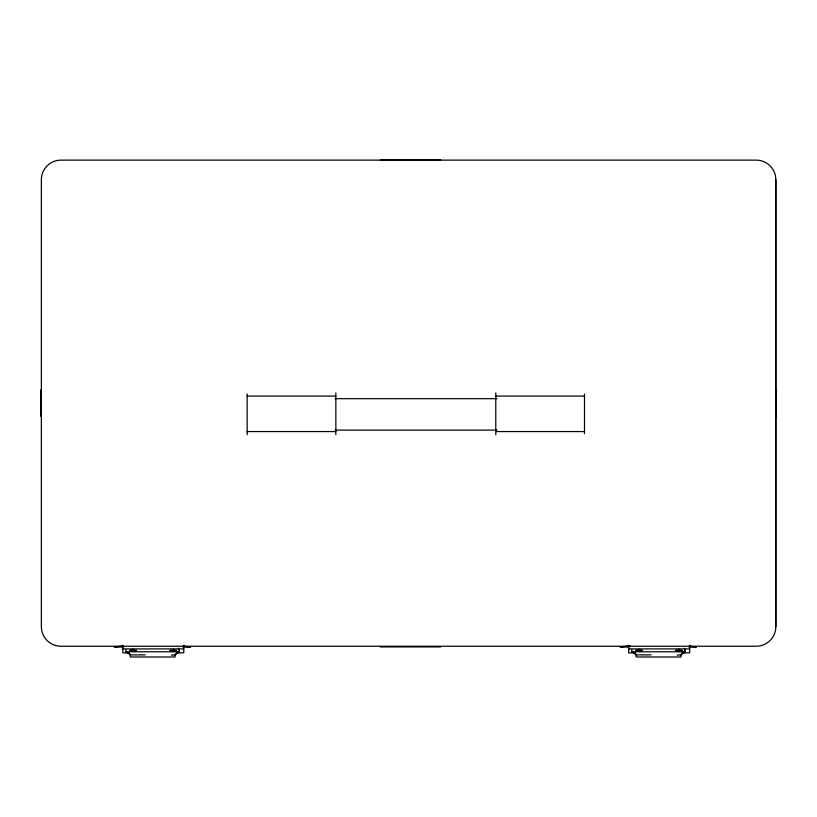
<?xml version="1.0" encoding="UTF-8"?>
<svg xmlns="http://www.w3.org/2000/svg" width="817" height="817" viewBox="0 0 817 817"><rect width="100%" height="100%" fill="white"/><g stroke="black" fill="none" stroke-linecap="round" stroke-linejoin="round"><path stroke-width="1.23" d="M335.858 434.767L335.858 392.895M495.786 434.767L495.786 392.895M682.215 650.393L679.907 651.547L679.907 649.484L678.355 649.484L678.355 650.393L675.853 650.393M679.907 649.484L679.907 650.393L682.42 650.393M775.823 626.649L775.823 179.72A19.588 19.588 0 0 0 756.236 160.132L60.948 160.132A19.588 19.588 0 0 0 41.361 179.72L41.361 626.649A19.588 19.588 0 0 0 60.948 646.237L756.236 646.237A19.588 19.588 0 0 0 775.823 626.649L775.823 179.72M171.304 655.122L174.94 654.877L177.616 652.242M677.17 655.122L680.816 654.877L683.492 652.242M174.94 654.877L179.393 651.772L179.393 649.832M680.816 654.877L685.269 651.772L685.269 649.832M136.092 650.393L133.784 651.547L133.784 649.484L132.231 649.484L132.231 651.547L129.923 650.393L132.231 651.088M176.349 650.393L174.041 651.547L174.041 649.484L172.479 649.484L172.479 651.547L170.181 650.393L172.479 651.088M641.968 650.393L639.66 651.547L639.66 649.484L638.097 649.484L638.097 651.547L635.8 650.393L638.097 651.088M122.989 645.93L114.288 647.054L123.183 647.054M630.101 645.767L620.154 647.054L629.059 647.054M380.242 160.009L440.71 160.009M247.153 396.092L335.858 396.092M495.786 396.092L584.492 396.092M335.072 398.676L496.92 398.676M335.072 430.12L496.92 430.12M247.153 431.57L335.858 431.57M495.786 431.57L584.492 431.57M380.242 646.941L440.71 646.941M182.977 647.054L190.606 647.054L183.151 646.094M688.854 647.054L696.482 647.054L689.027 646.094M122.805 648.912L183.794 648.912M628.682 648.912L689.671 648.912M129.729 650.393L132.231 650.393M133.784 650.393L136.296 650.393M169.977 650.393L172.479 650.393M174.041 650.393L176.543 650.393M635.595 650.393L638.097 650.393M639.66 650.393L642.162 650.393M125.951 649.832L125.951 651.772L179.393 651.772L178.504 648.259M631.827 649.832L631.827 651.772L685.269 651.772L684.38 648.259M129.168 652.854L122.805 652.854L122.805 645.267M177.442 652.854L183.794 652.854L183.794 645.267M635.034 652.854L628.682 652.854L628.682 645.267M682.042 652.854L689.671 652.854L689.671 645.267M145.252 654.877L130.403 654.877L125.951 651.772M651.129 654.877L636.28 654.877L631.827 651.772M678.355 651.088L676.047 650.393L678.355 651.547L678.355 649.484M633.604 652.242L636.28 654.877L634.799 652.875M127.738 652.242L130.403 654.877L128.923 652.875M680.939 654.907L680.939 656.991L636.157 656.991L636.157 654.907M584.492 393.957L584.492 433.694M247.153 393.957L247.153 434.767M175.073 654.907L175.073 656.991L130.281 656.991L130.281 654.907M40.85 389.811L40.85 416.558M776.15 389.811L776.15 416.558L776.15 389.811"/></g></svg>
